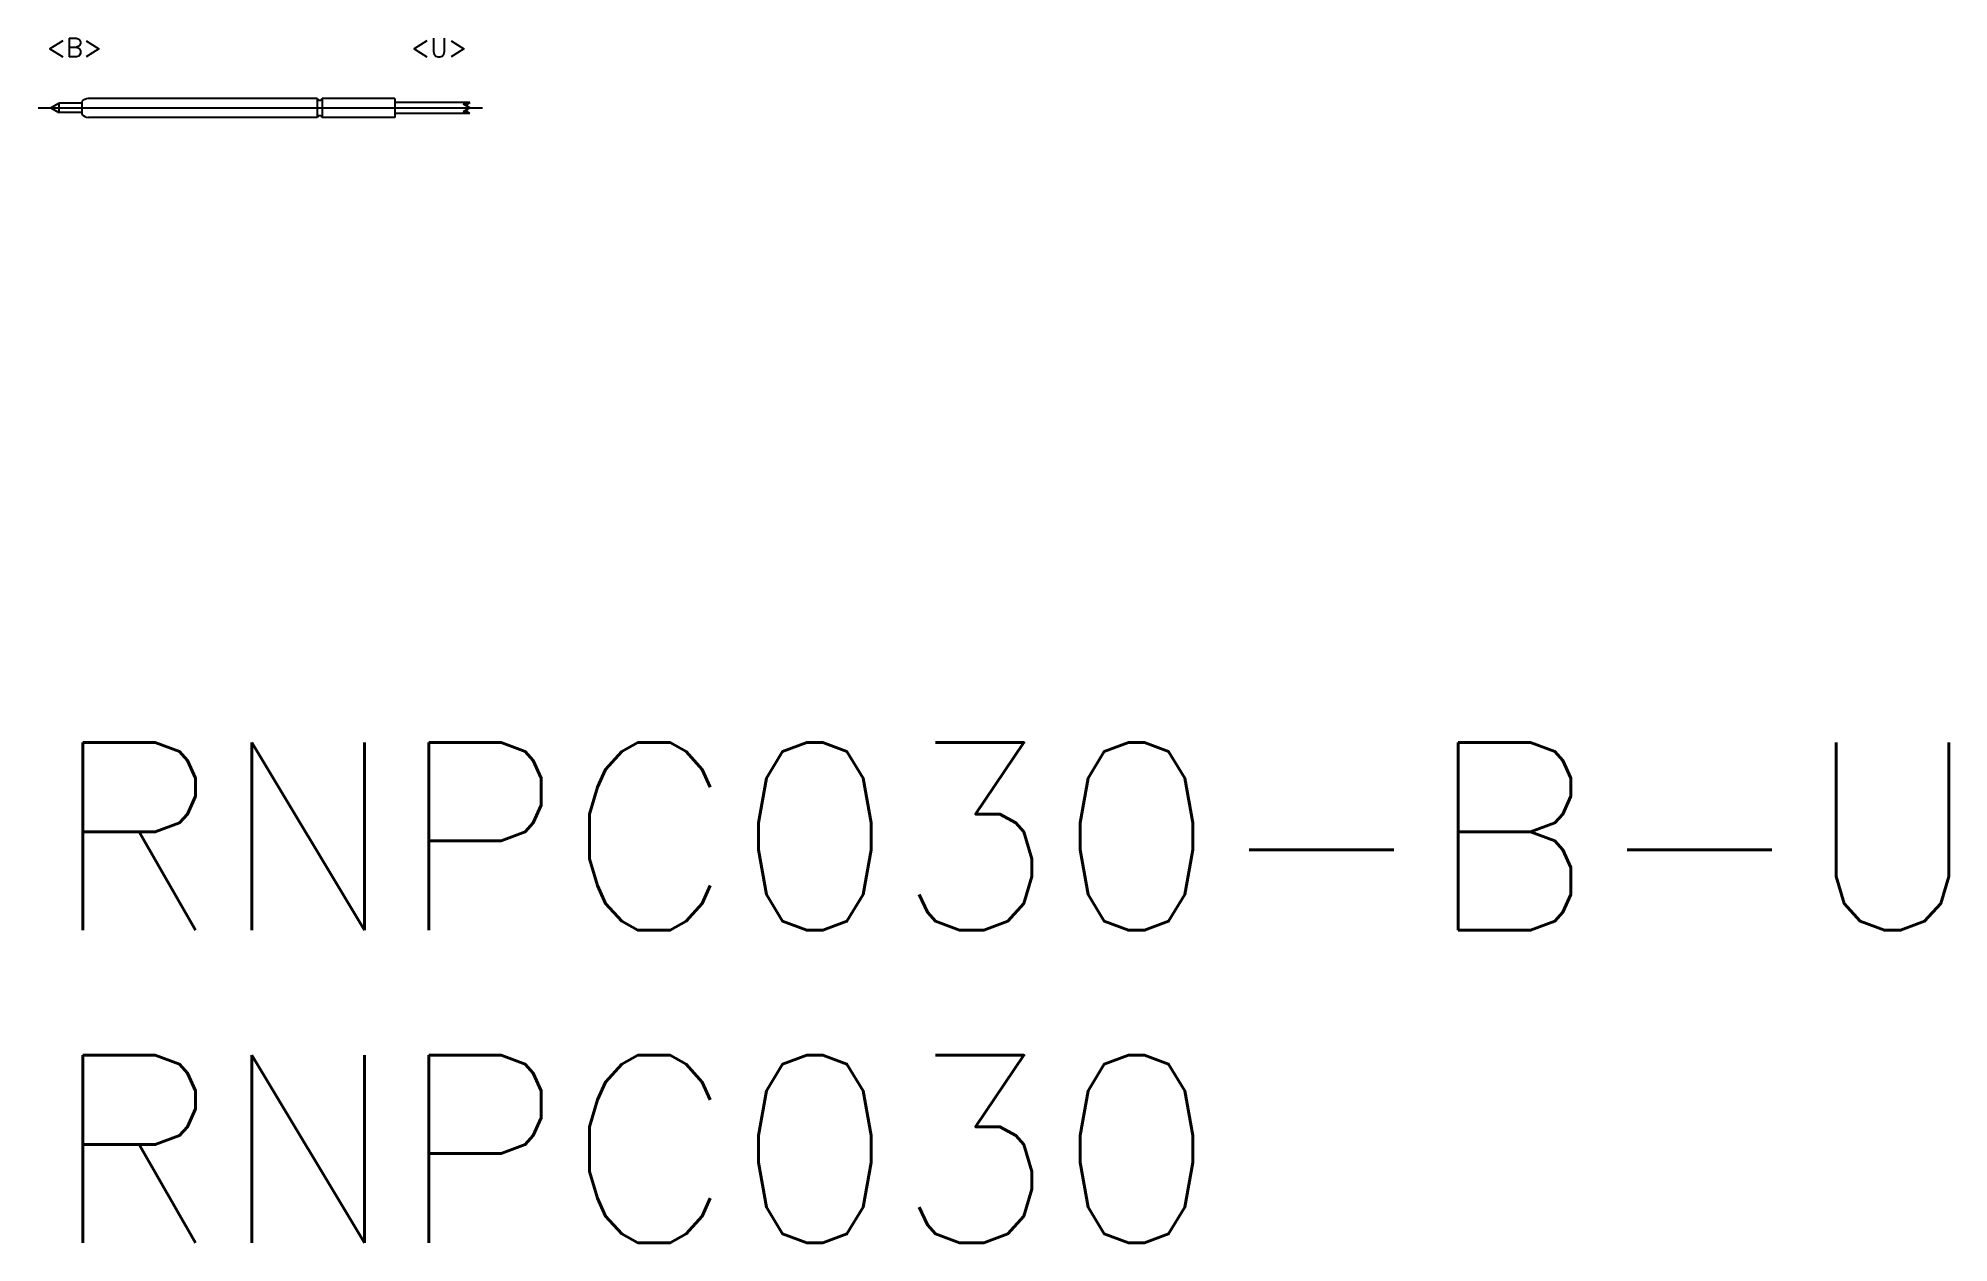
# Model space of a CAD drawing. Extents: x -0.2 to 30.3, y -8 to 11.3.
import ezdxf

# ---------------------------------------------------------------- set-up
doc = ezdxf.new("R2010")
doc.units = 0
doc.header["$LTSCALE"] = 0.5
doc.linetypes.add('CENTER', pattern=[50.8, 31.75, -6.35, 6.35, -6.35])
for name, color, linetype in [('MSM_CENTER', 1, 'CENTER'), ('MSM_CONTINUOUS', 7, 'CONTINUOUS'), ('MSM_PART_NUMBER', 7, 'CONTINUOUS')]:
    doc.layers.add(name, color=color, linetype=linetype)
doc.styles.get("Standard").update_dxf_attribs({"font": 'txt.shx', "height": 0.3, "bigfont": 'bigfont.shx'})

# ---------------------------------------------------------------- blocks, each defined once
blk = doc.blocks.new('*U10')
at = {"layer": 'MSM_PART_NUMBER'}
blk.add_text('RNPC030-B-U', height=3, dxfattribs=at).set_placement((0, -3))
blk = doc.blocks.new('*U11')
at = {"layer": 'MSM_PART_NUMBER'}
blk.add_text('RNPC030', height=3, dxfattribs=at).set_placement((0, -8))
blk = doc.blocks.new('*U13')
at = {"layer": 'MSM_PART_NUMBER'}
blk.add_text('<U>', height=0.3, dxfattribs=at).set_placement((5.757, 10.966))
blk = doc.blocks.new('*U14')
at = {"layer": 'MSM_PART_NUMBER'}
blk.add_text('<B>', height=0.3, dxfattribs=at).set_placement((-0.066, 10.966))

msp = doc.modelspace()

# ---------------------------------------------------------------- linework, layer by layer
at = {"layer": 'MSM_CENTER'}
msp.add_line((-0.2, 10.15), (6.9, 10.15), dxfattribs=at)
at = {"layer": 'MSM_CONTINUOUS'}
for p, q in [((0, 10.15), (0.13, 10.225)), ((0, 10.15), (0.13, 10.075)), ((0.5, 10.225), (0.13, 10.225)), ((0.13, 10.225), (0.13, 10.075)), ((0.5, 10.253), (0.5, 10.047)), ((4.26, 10.3), (0.6, 10.3)), ((4.26, 10.3), (4.26, 10)), ((5.5, 10.3), (4.34, 10.3)), ((4.34, 10.3), (4.34, 10)), ((5.5, 10.3), (5.5, 10)), ((6.7, 10.24), (5.5, 10.24)), ((6.7, 10.24), (6.594, 10.211)), ((6.7, 10.15), (6.594, 10.211)), ((6.7, 10.15), (6.594, 10.089)), ((6.7, 10.06), (6.594, 10.089)), ((6.7, 10.24), (6.637, 10.187)), ((6.7, 10.06), (6.637, 10.113)), ((0.5, 10.075), (0.13, 10.075)), ((4.26, 10), (0.6, 10)), ((5.5, 10), (4.34, 10)), ((6.7, 10.06), (5.5, 10.06))]:
    msp.add_line(p, q, dxfattribs=at)
for centre, radius, start, end in [((0.6, 10.17), 0.13, 90, 140.2849), ((4.3, 10.32), 0.0443, 206.8107, 333.1893), ((0.6, 10.13), 0.13, 219.7151, 270), ((4.3, 9.98), 0.0443, 26.8107, 153.1893)]:
    msp.add_arc(centre, radius, start, end, dxfattribs=at)

# ---------------------------------------------------------------- block references
for name in ['*U14', '*U13', '*U10', '*U11']:
    msp.add_blockref(name, (0, 0), dxfattribs=at)

doc.saveas('drawing.dxf')
